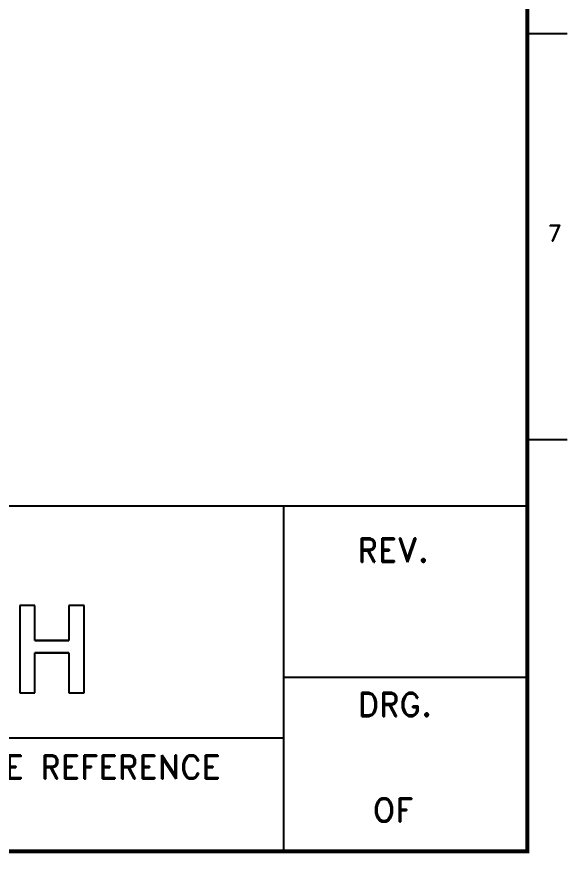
# Model space of a CAD drawing. Extents: x -7 to 847, y 0 to 598.
# Drawn here: x 747.6 to 847.3, y -0.4 to 151.3 of the extents above; entities that cross this region are included whole.
import ezdxf

# ---------------------------------------------------------------- set-up
doc = ezdxf.new("R2010")
doc.units = 0
doc.header["$MEASUREMENT"] = 0
doc.layers.add('BACKING', color=7, linetype='CONTINUOUS')
doc.styles.add('ROMAND', font='romand.shx', dxfattribs={"height": 0.23})
doc.styles.add('TITLE', font='romand.shx')

msp = doc.modelspace()

# ---------------------------------------------------------------- linework, layer by layer
at = {"layer": 'BACKING', "color": 7, "linetype": 'Continuous'}
for p, q in [((840.01, 148.25), (847.34, 148.25)), ((840.01, 74.62), (847.34, 74.62)), ((0, 62.59), (840.09, 62.59)), ((795.93, 62.59), (795.93, 0)), ((750.91, 44.53), (748.18, 44.53)), ((748.18, 44.53), (748.18, 28.71)), ((750.91, 44.53), (748.18, 44.53)), ((748.18, 44.53), (748.18, 28.71)), ((750.91, 38.2), (750.91, 44.53)), ((750.91, 38.2), (750.91, 44.53)), ((759.82, 44.53), (757.09, 44.53)), ((757.09, 44.53), (757.09, 38.2)), ((759.82, 44.53), (757.09, 44.53)), ((757.09, 44.53), (757.09, 38.2)), ((759.82, 28.71), (759.82, 44.53)), ((759.82, 28.71), (759.82, 44.53)), ((757.09, 38.2), (750.91, 38.2)), ((750.91, 38.2), (757.09, 38.2)), ((750.91, 28.71), (750.91, 35.99)), ((750.91, 35.99), (757.09, 35.99)), ((750.91, 28.71), (750.91, 35.99)), ((757.09, 35.99), (750.91, 35.99)), ((757.09, 35.99), (757.09, 28.71)), ((757.09, 35.99), (757.09, 28.71)), ((795.93, 31.58), (840.09, 31.58)), ((748.18, 28.71), (750.91, 28.71)), ((748.18, 28.71), (750.91, 28.71)), ((757.09, 28.71), (759.82, 28.71)), ((757.09, 28.71), (759.82, 28.71))]:
    msp.add_line(p, q, dxfattribs=at)
at = {"layer": 'BACKING', "color": 7, "linetype": 'Continuous', "const_width": 0.719, "flags": 128}
msp.add_lwpolyline([(0, 0), (840.09, 0), (840.09, 590.1), (0, 590.1)], close=True, dxfattribs=at)
at = {"layer": 'BACKING', "color": 7, "linetype": 'Continuous', "flags": 128}
msp.add_lwpolyline([(795.93, 20.52), (0, 20.52)], dxfattribs=at)

# ---------------------------------------------------------------- texts
at = {"layer": 'BACKING', "color": 7, "linetype": 'Continuous'}
for s, height, style, p in [('7', 2.88, 'ROMAND', (843.87, 110.61)), ('REV.', 4.313, 'TITLE', (809.35, 52.42)), ('DRG.', 4.313, 'TITLE', (809.39, 24.44, 0.72)), ('PIPELINE REFERENCE', 4.3126, 'TITLE', (723.99, 13.11)), ('OF', 4.313, 'TITLE', (812.12, 5.34, 0.72))]:
    msp.add_text(s, height=height, dxfattribs=dict(at, style=style)).set_placement(p)

doc.saveas('drawing.dxf')
